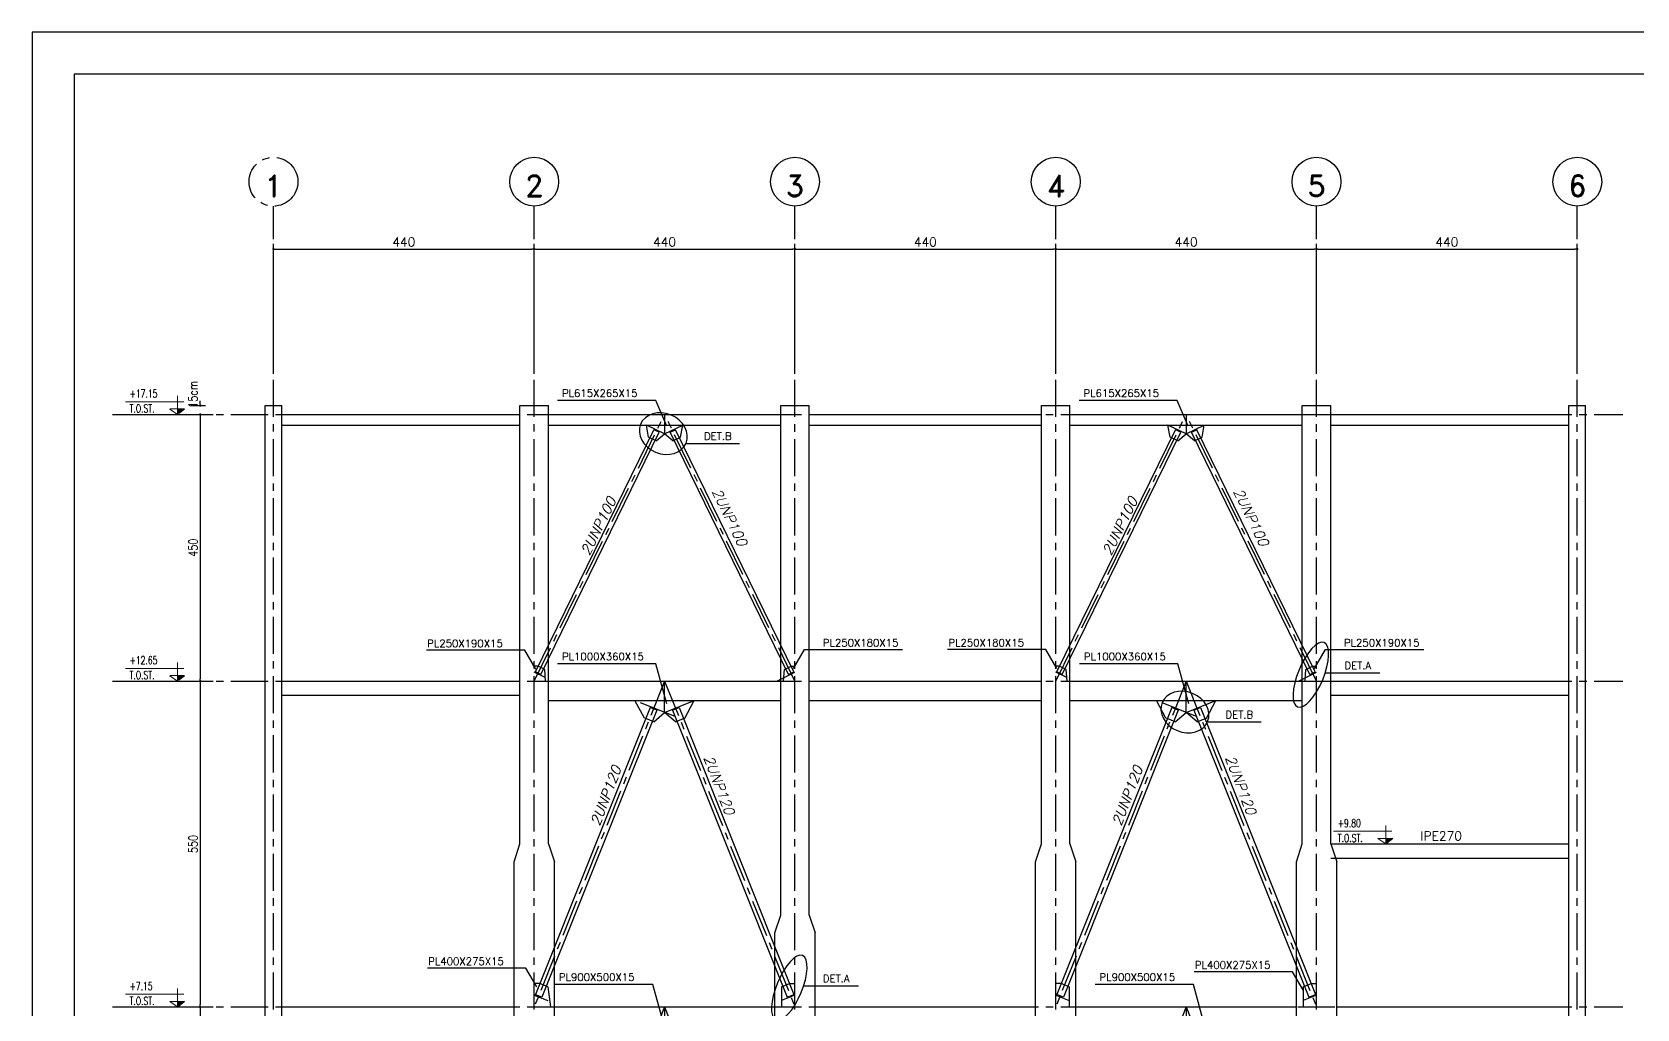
# Model space of a CAD drawing. Header units: inches. Extents: x 460503 to 460688, y 47570 to 48852.
# Drawn here: x 460506 to 460560.2, y 48105.4 to 48138.4 of the extents above; entities that cross this region are included whole.
import ezdxf
from ezdxf.enums import TextEntityAlignment as Align

# ---------------------------------------------------------------- set-up
doc = ezdxf.new("R2010")
doc.units = ezdxf.units.IN
doc.header["$MEASUREMENT"] = 0
for name, pattern in [('CENTER', [2, 1.25, -0.25, 0.25, -0.25]), ('DASHDOTX2', [2, 1, -0.5, 0, -0.5]), ('HIDDEN', [0.375, 0.25, -0.125])]:
    doc.linetypes.add(name, pattern=pattern)
for name, color, linetype in [('1', 1, 'Continuous'), ('2H', 2, 'HIDDEN'), ('2Y', 2, 'Continuous'), ('3', 3, 'HIDDEN'), ('3G', 3, 'Continuous'), ('Ax', 1, 'DASHDOTX2'), ('AXE', 1, 'CENTER'), ('D', 1, 'Continuous'), ('DIM', 8, 'Continuous'), ('lateral brace', 5, 'Continuous'), ('Layer4', 118, 'Continuous'), ('LEVEL', 3, 'HIDDEN'), ('wall', 4, 'Continuous')]:
    doc.layers.add(name, color=color, linetype=linetype)
doc.layers.add('2', color=2, linetype='Continuous', lineweight=9)
doc.layers.add('TEXT', color=250, linetype='Continuous', lineweight=30)
doc.styles.add('ITALICT', font='italict')
doc.styles.add('ROMANC', font='TXT.shx')
doc.styles.add('ROMAND', font='ROMAND.shx')
doc.styles.add('ROMANS', font='ROMANS', dxfattribs={"width": 0.8})
doc.styles.add('ROMANT', font='romant')
doc.dimstyles.new('1-100', dxfattribs={"dimtxt": 0.3, "dimasz": 0.08, "dimexe": 0.18, "dimexo": 0.0625, "dimgap": 0.09, "dimtad": 1, "dimdec": 0, "dimlfac": 100, "dimdsep": 46, "dimtxsty": 'ROMANT', "dimblk": 'DOT', "dimcen": 0.09, "dimclrd": 1, "dimclre": 1, "dimclrt": 3, "dimadec": 0, "dimazin": 0, "dimtfac": 1, "dimtdec": 0, "dimtix": 1, "dimtofl": 0, "dimtmove": 2, "dimatfit": 3, "dimldrblk": 'DOT', "dimfxl": 1, "dimtolj": 1, "dimarcsym": 0})

# ---------------------------------------------------------------- blocks, each defined once
blk = doc.blocks.new('DOT')
at = {"layer": 'DIM', "color": 0, "linetype": 'ByBlock'}
blk.add_line((-0.5, 0), (-1, 0), dxfattribs=at)
at = {"layer": 'DIM', "color": 0, "linetype": 'ByBlock', "const_width": 0.5}
blk.add_lwpolyline([(-0.25, 0, 1), (0.25, 0, 1)], format="xyb", close=True, dxfattribs=at)
blk = doc.blocks.new('*D768')
at = {"layer": 'D', "color": 1, "lineweight": -2, "transparency": 16777216}
for p, q in [((460511.536, 48105.475), (460511.899, 48105.475)), ((460511.719, 48105.395), (460511.719, 48094.455)), ((460511.238, 48094.375), (460511.899, 48094.375))]:
    blk.add_line(p, q, dxfattribs=at)
at = {"layer": 'Defpoints', "color": 0, "transparency": 16777216}
for p in [(460511.474, 48105.475), (460511.175, 48094.375), (460511.719, 48094.375)]:
    blk.add_point(p, dxfattribs=at)
at = {"layer": 'D', "color": 1, "lineweight": -2, "transparency": 16777216, "xscale": 0.08, "yscale": 0.08, "zscale": 0.08}
for p, rotation in [((460511.719, 48105.475), 90), ((460511.719, 48094.375), 270)]:
    blk.add_blockref('DOT', p, dxfattribs=dict(at, rotation=rotation))
at = {"layer": 'D', "color": 2, "transparency": 16777216, "insert": (460511.479, 48099.925), "char_height": 0.3, "attachment_point": 5, "rotation": 90, "style": 'ROMANS'}
blk.add_mtext('\\A1;555', dxfattribs=at)
blk = doc.blocks.new('_Dot')
at = {"layer": 'DIM', "color": 0, "lineweight": -2}
blk.add_line((-0.5, 0), (-1, 0), dxfattribs=at)
at = {"layer": 'DIM', "color": 0, "const_width": 0.5}
blk.add_lwpolyline([(-0.25, 0, 1), (0.25, 0, 1)], format="xyb", close=True, dxfattribs=at)
blk = doc.blocks.new('*D760')
at = {"layer": 'D', "color": 1, "lineweight": -2, "transparency": 16777216}
for p, q in [((460511.719, 48125.855), (460511.719, 48125.935)), ((460511.417, 48125.775), (460511.899, 48125.775)), ((460511.417, 48125.475), (460511.899, 48125.475)), ((460511.719, 48125.395), (460511.719, 48125.315))]:
    blk.add_line(p, q, dxfattribs=at)
at = {"layer": 'Defpoints', "color": 0, "transparency": 16777216}
for p in [(460511.354, 48125.775), (460511.354, 48125.475), (460511.719, 48125.475)]:
    blk.add_point(p, dxfattribs=at)
at = {"layer": 'D', "color": 1, "lineweight": -2, "transparency": 16777216, "xscale": 0.08, "yscale": 0.08, "zscale": 0.08}
for p, rotation in [((460511.719, 48125.775), 270), ((460511.719, 48125.475), 90)]:
    blk.add_blockref('DOT', p, dxfattribs=dict(at, rotation=rotation))
at = {"layer": 'D', "color": 2, "transparency": 16777216, "insert": (460511.479, 48126.149), "char_height": 0.3, "attachment_point": 5, "rotation": 90, "style": 'ROMANS'}
blk.add_mtext('\\A1;15cm', dxfattribs=at)
blk = doc.blocks.new('*D761')
at = {"layer": 'D', "color": 1, "lineweight": -2, "transparency": 16777216}
for p, q in [((460511.396, 48116.475), (460511.899, 48116.475)), ((460511.719, 48116.395), (460511.719, 48105.555)), ((460511.238, 48105.475), (460511.899, 48105.475))]:
    blk.add_line(p, q, dxfattribs=at)
at = {"layer": 'Defpoints', "color": 0, "transparency": 16777216}
for p in [(460511.334, 48116.475), (460511.175, 48105.475), (460511.719, 48105.475)]:
    blk.add_point(p, dxfattribs=at)
at = {"layer": 'D', "color": 1, "lineweight": -2, "transparency": 16777216, "xscale": 0.08, "yscale": 0.08, "zscale": 0.08}
for p, rotation in [((460511.719, 48116.475), 90), ((460511.719, 48105.475), 270)]:
    blk.add_blockref('DOT', p, dxfattribs=dict(at, rotation=rotation))
at = {"layer": 'D', "color": 2, "transparency": 16777216, "insert": (460511.479, 48110.975), "char_height": 0.3, "attachment_point": 5, "rotation": 90, "style": 'ROMANS'}
blk.add_mtext('\\A1;550', dxfattribs=at)
blk = doc.blocks.new('*D762')
at = {"layer": 'D', "color": 1, "lineweight": -2, "transparency": 16777216}
for p, q in [((460511.536, 48125.475), (460511.899, 48125.475)), ((460511.719, 48125.395), (460511.719, 48116.555)), ((460511.238, 48116.475), (460511.899, 48116.475))]:
    blk.add_line(p, q, dxfattribs=at)
at = {"layer": 'Defpoints', "color": 0, "transparency": 16777216}
for p in [(460511.474, 48125.475), (460511.175, 48116.475), (460511.719, 48116.475)]:
    blk.add_point(p, dxfattribs=at)
at = {"layer": 'D', "color": 1, "lineweight": -2, "transparency": 16777216, "xscale": 0.08, "yscale": 0.08, "zscale": 0.08}
for p, rotation in [((460511.719, 48125.475), 90), ((460511.719, 48116.475), 270)]:
    blk.add_blockref('DOT', p, dxfattribs=dict(at, rotation=rotation))
at = {"layer": 'D', "color": 2, "transparency": 16777216, "insert": (460511.479, 48120.975), "char_height": 0.3, "attachment_point": 5, "rotation": 90, "style": 'ROMANS'}
blk.add_mtext('\\A1;450', dxfattribs=at)
blk = doc.blocks.new('*D763')
at = {"layer": 'Defpoints', "color": 0, "transparency": 16777216}
for p in [(460522.99, 48131.056), (460514.19, 48126.777), (460522.99, 48126.777)]:
    blk.add_point(p, dxfattribs=at)
at = {"layer": 'wall', "color": 1, "lineweight": -2, "transparency": 16777216}
for p, q in [((460514.19, 48126.84), (460514.19, 48131.236)), ((460514.27, 48131.056), (460522.91, 48131.056)), ((460522.99, 48126.84), (460522.99, 48131.236))]:
    blk.add_line(p, q, dxfattribs=at)
at = {"layer": 'wall', "color": 1, "lineweight": -2, "transparency": 16777216, "xscale": 0.08, "yscale": 0.08, "zscale": 0.08, "rotation": 180}
blk.add_blockref('DOT', (460514.19, 48131.056), dxfattribs=at)
at = {"layer": 'wall', "color": 1, "lineweight": -2, "transparency": 16777216, "xscale": 0.08, "yscale": 0.08, "zscale": 0.08}
blk.add_blockref('DOT', (460522.99, 48131.056), dxfattribs=at)
at = {"layer": 'wall', "color": 3, "transparency": 16777216, "insert": (460518.59, 48131.296), "char_height": 0.3, "attachment_point": 5, "style": 'ROMANT'}
blk.add_mtext('\\A1;440', dxfattribs=at)
blk = doc.blocks.new('*D764')
at = {"layer": 'Defpoints', "color": 0, "transparency": 16777216}
for p in [(460531.79, 48131.056), (460522.99, 48126.777), (460531.79, 48126.777)]:
    blk.add_point(p, dxfattribs=at)
at = {"layer": 'wall', "color": 1, "lineweight": -2, "transparency": 16777216}
for p, q in [((460522.99, 48126.84), (460522.99, 48131.236)), ((460523.07, 48131.056), (460531.71, 48131.056)), ((460531.79, 48126.84), (460531.79, 48131.236))]:
    blk.add_line(p, q, dxfattribs=at)
at = {"layer": 'wall', "color": 1, "lineweight": -2, "transparency": 16777216, "xscale": 0.08, "yscale": 0.08, "zscale": 0.08, "rotation": 180}
blk.add_blockref('DOT', (460522.99, 48131.056), dxfattribs=at)
at = {"layer": 'wall', "color": 1, "lineweight": -2, "transparency": 16777216, "xscale": 0.08, "yscale": 0.08, "zscale": 0.08}
blk.add_blockref('DOT', (460531.79, 48131.056), dxfattribs=at)
at = {"layer": 'wall', "color": 3, "transparency": 16777216, "insert": (460527.39, 48131.296), "char_height": 0.3, "attachment_point": 5, "style": 'ROMANT'}
blk.add_mtext('\\A1;440', dxfattribs=at)
blk = doc.blocks.new('*D765')
at = {"layer": 'Defpoints', "color": 0, "transparency": 16777216}
for p in [(460540.59, 48131.056), (460531.79, 48126.777), (460540.59, 48126.777)]:
    blk.add_point(p, dxfattribs=at)
at = {"layer": 'wall', "color": 1, "lineweight": -2, "transparency": 16777216}
for p, q in [((460531.79, 48126.84), (460531.79, 48131.236)), ((460531.87, 48131.056), (460540.51, 48131.056)), ((460540.59, 48126.84), (460540.59, 48131.236))]:
    blk.add_line(p, q, dxfattribs=at)
at = {"layer": 'wall', "color": 1, "lineweight": -2, "transparency": 16777216, "xscale": 0.08, "yscale": 0.08, "zscale": 0.08, "rotation": 180}
blk.add_blockref('DOT', (460531.79, 48131.056), dxfattribs=at)
at = {"layer": 'wall', "color": 1, "lineweight": -2, "transparency": 16777216, "xscale": 0.08, "yscale": 0.08, "zscale": 0.08}
blk.add_blockref('DOT', (460540.59, 48131.056), dxfattribs=at)
at = {"layer": 'wall', "color": 3, "transparency": 16777216, "insert": (460536.19, 48131.296), "char_height": 0.3, "attachment_point": 5, "style": 'ROMANT'}
blk.add_mtext('\\A1;440', dxfattribs=at)
blk = doc.blocks.new('*D766')
at = {"layer": 'Defpoints', "color": 0, "transparency": 16777216}
for p in [(460549.39, 48131.056), (460540.59, 48126.777), (460549.39, 48126.777)]:
    blk.add_point(p, dxfattribs=at)
at = {"layer": 'wall', "color": 1, "lineweight": -2, "transparency": 16777216}
for p, q in [((460540.59, 48126.84), (460540.59, 48131.236)), ((460540.67, 48131.056), (460549.31, 48131.056)), ((460549.39, 48126.84), (460549.39, 48131.236))]:
    blk.add_line(p, q, dxfattribs=at)
at = {"layer": 'wall', "color": 1, "lineweight": -2, "transparency": 16777216, "xscale": 0.08, "yscale": 0.08, "zscale": 0.08, "rotation": 180}
blk.add_blockref('DOT', (460540.59, 48131.056), dxfattribs=at)
at = {"layer": 'wall', "color": 1, "lineweight": -2, "transparency": 16777216, "xscale": 0.08, "yscale": 0.08, "zscale": 0.08}
blk.add_blockref('DOT', (460549.39, 48131.056), dxfattribs=at)
at = {"layer": 'wall', "color": 3, "transparency": 16777216, "insert": (460544.99, 48131.296), "char_height": 0.3, "attachment_point": 5, "style": 'ROMANT'}
blk.add_mtext('\\A1;440', dxfattribs=at)
blk = doc.blocks.new('*D767')
at = {"layer": 'Defpoints', "color": 0, "transparency": 16777216}
for p in [(460558.19, 48131.056), (460549.39, 48126.777), (460558.19, 48126.777)]:
    blk.add_point(p, dxfattribs=at)
at = {"layer": 'wall', "color": 1, "lineweight": -2, "transparency": 16777216}
for p, q in [((460549.39, 48126.84), (460549.39, 48131.236)), ((460549.47, 48131.056), (460558.11, 48131.056)), ((460558.19, 48126.84), (460558.19, 48131.236))]:
    blk.add_line(p, q, dxfattribs=at)
at = {"layer": 'wall', "color": 1, "lineweight": -2, "transparency": 16777216, "xscale": 0.08, "yscale": 0.08, "zscale": 0.08, "rotation": 180}
blk.add_blockref('DOT', (460549.39, 48131.056), dxfattribs=at)
at = {"layer": 'wall', "color": 1, "lineweight": -2, "transparency": 16777216, "xscale": 0.08, "yscale": 0.08, "zscale": 0.08}
blk.add_blockref('DOT', (460558.19, 48131.056), dxfattribs=at)
at = {"layer": 'wall', "color": 3, "transparency": 16777216, "insert": (460553.79, 48131.296), "char_height": 0.3, "attachment_point": 5, "style": 'ROMANT'}
blk.add_mtext('\\A1;440', dxfattribs=at)

msp = doc.modelspace()

# ---------------------------------------------------------------- linework, layer by layer
at = {"layer": '1'}
msp.add_lwpolyline([(460507.46120186, 48080.33042177), (460588.72955203, 48080.33042177), (460588.72955203, 48136.9634184), (460507.46120186, 48136.9634184)], close=True, dxfattribs=at)
at = {"layer": '2'}
for p, q in [((460511.165685, 48125.90288978, -0.00499999), (460509.19403194, 48125.90288978, -0.00499999)), ((460510.95283901, 48125.47477587, -0.00499999), (460510.95283901, 48126.09920653, -0.00499999)), ((460510.95283901, 48125.47477587, -0.00499999), (460510.69279415, 48125.65493872, -0.00499999)), ((460510.69286074, 48125.65964956, -0.00499999), (460511.19294702, 48125.65964956, -0.00499999)), ((460511.165685, 48116.90288978, -0.00499999), (460509.19403194, 48116.90288978, -0.00499999)), ((460510.95283901, 48116.47477587, -0.00499999), (460510.95283901, 48117.09920653, -0.00499999)), ((460510.95283901, 48116.47477587, -0.00499999), (460510.69279415, 48116.65493872, -0.00499999)), ((460510.69286074, 48116.65964956, -0.00499999), (460511.19294702, 48116.65964956, -0.00499999)), ((460551.9374197, 48111.40288978, -0.00999997), (460549.96576663, 48111.40288978, -0.00999997)), ((460551.7245737, 48110.97477587, -0.00999997), (460551.7245737, 48111.59920653, -0.00999997)), ((460551.7245737, 48110.97477587, -0.00999997), (460551.46452884, 48111.15493872, -0.00999997)), ((460551.46459543, 48111.15964956, -0.00999997), (460551.96468171, 48111.15964956, -0.00999997)), ((460511.165685, 48105.90288978, -0.00499999), (460509.19403194, 48105.90288978, -0.00499999)), ((460510.95283901, 48105.47477587, -0.00499999), (460510.95283901, 48106.09920653, -0.00499999)), ((460510.95283901, 48105.47477587, -0.00499999), (460510.69279415, 48105.65493872, -0.00499999)), ((460510.69286074, 48105.65964956, -0.00499999), (460511.19294702, 48105.65964956, -0.00499999))]:
    msp.add_line(p, q, dxfattribs=at)
at = {"layer": '2H'}
for p, q in [((460511.19288042, 48125.65493872, -0.00499999), (460510.95283901, 48125.47477587, -0.00499999)), ((460511.19288042, 48116.65493872, -0.00499999), (460510.95283901, 48116.47477587, -0.00499999)), ((460551.96461512, 48111.15493872, -0.00999997), (460551.7245737, 48110.97477587, -0.00999997)), ((460511.19288042, 48105.65493872, -0.00499999), (460510.95283901, 48105.47477587, -0.00499999))]:
    msp.add_line(p, q, dxfattribs=at)
at = {"layer": '2Y'}
for p, q in [((460527.09290442, 48125.94349218, -0.00743621), (460523.77583829, 48125.94349218, -0.00743621)), ((460527.46313296, 48125.07765969, -0.00743621), (460527.09290442, 48125.94349218, -0.00743621)), ((460544.69290443, 48125.94349218, -0.00743621), (460541.37583831, 48125.94349218, -0.00743621)), ((460545.06313298, 48125.07765969, -0.00743621), (460544.69290443, 48125.94349218, -0.00743621)), ((460528.10991573, 48124.49408968), (460529.91780457, 48124.49408968)), ((460522.66987919, 48117.51316828, 0.00044355), (460519.35281307, 48117.51316828, 0.00044355)), ((460523.04010773, 48116.88004231, 0.00044355), (460522.66987919, 48117.51316828, 0.00044355)), ((460531.73667437, 48116.90200295, 0.00064367), (460532.10690292, 48117.53512892, 0.00064367)), ((460532.10690292, 48117.53512892, 0.00064367), (460535.42396904, 48117.53512892, 0.00064367)), ((460540.25862827, 48117.53512892, 0.00064367), (460536.94156215, 48117.53512892, 0.00064367)), ((460540.62885682, 48116.90200295, 0.00064367), (460540.25862827, 48117.53512892, 0.00064367)), ((460549.32248511, 48116.90200295, 0.00064367), (460549.69271365, 48117.53512892, 0.00064367)), ((460549.69271365, 48117.53512892, 0.00064367), (460553.00977977, 48117.53512892, 0.00064367)), ((460527.09290442, 48117.05512277, -0.01243619), (460523.77583829, 48117.05512277, -0.01243619)), ((460527.46313296, 48115.71128827, -0.01243619), (460527.09290442, 48117.05512277, -0.01243619)), ((460544.70704771, 48117.05512277, -0.01243619), (460541.38998159, 48117.05512277, -0.01243619)), ((460545.07727626, 48115.71128827, -0.01243619), (460544.70704771, 48117.05512277, -0.01243619)), ((460549.68274149, 48116.74932173, 0.00499999), (460551.52998753, 48116.74932173, 0.00499999)), ((460545.70991609, 48115.09408968), (460547.51780492, 48115.09408968)), ((460522.70519779, 48106.78277968, 0.0092659), (460519.38813167, 48106.78277968, 0.0092659)), ((460523.07542634, 48106.14965372, 0.0092659), (460522.70519779, 48106.78277968, 0.0092659)), ((460548.57777215, 48106.65900737, 0.0092659), (460545.26070602, 48106.65900737, 0.0092659)), ((460548.94800069, 48106.0258814, 0.0092659), (460548.57777215, 48106.65900737, 0.0092659)), ((460526.98990897, 48106.23512277, -0.0278925), (460523.67284285, 48106.23512277, -0.0278925)), ((460527.36013751, 48104.89128827, -0.0278925), (460526.98990897, 48106.23512277, -0.0278925)), ((460532.08274147, 48106.18663228, 0.00499999), (460533.92998751, 48106.18663228, 0.00499999)), ((460545.2340602, 48106.23512277, -0.0278925), (460541.91699408, 48106.23512277, -0.0278925)), ((460545.60428874, 48104.89128827, -0.0278925), (460545.2340602, 48106.23512277, -0.0278925))]:
    msp.add_line(p, q, dxfattribs=at)
at = {"layer": '2Y', "extrusion": (0, 0, -1)}
for centre in [(460527.34857808, 48124.82723195), (460544.94857843, 48115.42723195)]:
    msp.add_ellipse(centre, major_axis=(0.76773116, -0.31833612), ratio=0.8162990064, start_param=-1.5707963268, end_param=4.7123889804, dxfattribs=at)
for centre in [(460549.19912549, 48116.68689426, 0.00499999), (460531.59912547, 48106.12420481, 0.00499999)]:
    msp.add_ellipse(centre, major_axis=(0.44980915, 1.08480463), ratio=0.3680028453, dxfattribs=at)
at = {"layer": '3'}
for points in [[(460510.95283901, 48125.47477587, -0.00499999), (460511.19288042, 48125.65493872, -0.00499999), (460510.95283901, 48125.65493872, -0.00499999)], [(460510.95283901, 48116.47477587, -0.00499999), (460511.19288042, 48116.65493872, -0.00499999), (460510.95283901, 48116.65493872, -0.00499999)], [(460551.7245737, 48110.97477587, -0.00999997), (460551.96461512, 48111.15493872, -0.00999997), (460551.7245737, 48111.15493872, -0.00999997)], [(460510.95283901, 48105.47477587, -0.00499999), (460511.19288042, 48105.65493872, -0.00499999), (460510.95283901, 48105.65493872, -0.00499999)]]:
    msp.add_solid(points, dxfattribs=at)
at = {"layer": '3G'}
for p, q in [((460513.91037196, 48094.37477587, -0.00499999), (460513.91037196, 48125.77477587, -0.00499999)), ((460513.91037196, 48125.77477587, -0.00499999), (460514.47037196, 48125.77477587, -0.00499999)), ((460514.47037196, 48094.37477587, -0.00499999), (460514.47037196, 48125.77477587, -0.00499999)), ((460514.47037196, 48125.47477587, -0.00499999), (460522.51037196, 48125.47477587)), ((460522.51037196, 48125.77477587), (460523.47037196, 48125.77477587)), ((460522.51037196, 48110.97477587), (460522.51037196, 48125.77477587)), ((460523.47037196, 48110.97477587), (460523.47037196, 48125.77477587)), ((460523.47037196, 48125.47477587, -0.00987242), (460531.31037194, 48125.47477587, -0.00499999)), ((460531.31037194, 48125.77477587), (460532.27037194, 48125.77477587)), ((460531.31037194, 48108.57477587), (460531.31037194, 48125.77477587)), ((460532.27037194, 48108.57477587), (460532.27037194, 48125.77477587)), ((460532.29460759, 48125.47477587, -0.00985697), (460540.11037196, 48125.47477587, -0.00499999)), ((460540.11037196, 48125.77477587), (460541.07037196, 48125.77477587)), ((460540.11037196, 48110.97477587), (460540.11037196, 48125.77477587)), ((460541.07037196, 48110.97477587), (460541.07037196, 48125.77477587)), ((460541.07037196, 48125.47477587, -0.00999997), (460548.91037196, 48125.47477587, -0.00512754)), ((460548.91037196, 48125.77477587), (460549.87037196, 48125.77477587)), ((460548.91037196, 48110.97477587), (460548.91037196, 48125.77477587)), ((460549.87037196, 48110.97477587), (460549.87037196, 48125.77477587)), ((460549.87037196, 48125.47477587, -0.00999997), (460557.91037196, 48125.47477587, -0.00499999)), ((460557.91037196, 48094.37477587, -0.00499999), (460557.91037196, 48125.77477587, -0.00499999)), ((460557.91037196, 48125.77477587, -0.00499999), (460558.47037196, 48125.77477587, -0.00499999)), ((460558.47037196, 48094.37477587, -0.00499999), (460558.47037196, 48125.77477587, -0.00499999)), ((460514.47037196, 48125.11477587, -0.00499999), (460522.51037196, 48125.11477587)), ((460523.03208364, 48116.78777666, 0.00057816), (460527.0269352, 48124.95906397, -0.00617333)), ((460523.21176025, 48116.6999341, -0.00022233), (460527.20661187, 48124.87122152, -0.00697381)), ((460523.47037196, 48125.11477587, -0.00987242), (460531.31037194, 48125.11477587, -0.00499999)), ((460526.850253, 48124.71150928, -0.00602775), (460526.77673962, 48125.11477587, -0.00524916)), ((460527.20661187, 48124.87122152, -0.00682823), (460527.0269352, 48124.95906397, -0.00618784)), ((460527.57413205, 48124.87122152, -0.00682823), (460527.75380872, 48124.95906397, -0.00618784)), ((460531.56898367, 48116.69993411, -0.00007674), (460527.57413205, 48124.87122152, -0.00682823)), ((460531.74866027, 48116.78777667, 0.00056365), (460527.75380872, 48124.95906397, -0.00618784)), ((460527.93049092, 48124.71150928, -0.00602775), (460528.00400429, 48125.11477587, -0.00524916)), ((460532.29460759, 48125.11477587, -0.00985697), (460540.11037196, 48125.11477587, -0.00499999)), ((460540.63208366, 48116.78777666, 0.00057816), (460544.62693522, 48124.95906397, -0.00617333)), ((460540.81176027, 48116.6999341, -0.00022233), (460544.80661189, 48124.87122152, -0.00697381)), ((460541.07037196, 48125.11477587, -0.00999997), (460548.91037196, 48125.11477587, -0.00512754)), ((460544.45025302, 48124.71150928, -0.00602775), (460544.37673964, 48125.11477587, -0.00524916)), ((460544.80661189, 48124.87122152, -0.00682823), (460544.62693522, 48124.95906397, -0.00618784)), ((460545.17413207, 48124.87122152, -0.00682823), (460545.35380873, 48124.95906397, -0.00618784)), ((460549.16898368, 48116.69993411, -0.00007674), (460545.17413207, 48124.87122152, -0.00682823)), ((460549.34866029, 48116.78777667, 0.00056365), (460545.35380873, 48124.95906397, -0.00618784)), ((460545.53049094, 48124.71150928, -0.00602775), (460545.60400431, 48125.11477587, -0.00524916)), ((460549.87037196, 48125.11477587, -0.00999997), (460557.91037196, 48125.11477587, -0.00499999)), ((460527.1102968, 48124.58437599, -0.00695457), (460526.850253, 48124.71150928, -0.00602775)), ((460527.1102968, 48124.58437599, -0.00702924), (460527.39037196, 48124.81477603, -0.0074362)), ((460527.67044712, 48124.58437599, -0.00702924), (460527.39037196, 48124.81477603, -0.0074362)), ((460527.67044712, 48124.58437599, -0.00695457), (460527.93049092, 48124.71150928, -0.00602775)), ((460544.71029682, 48124.58437599, -0.00695457), (460544.45025302, 48124.71150928, -0.00602775)), ((460544.71029682, 48124.58437599, -0.00702924), (460544.99037198, 48124.81477603, -0.0074362)), ((460545.27044714, 48124.58437599, -0.00702924), (460544.99037198, 48124.81477603, -0.0074362)), ((460545.27044714, 48124.58437599, -0.00695457), (460545.53049094, 48124.71150928, -0.00602775)), ((460523.12213493, 48116.97197248, 0.00042597), (460522.99037196, 48116.97197248, -0.00086183)), ((460523.21176025, 48116.6999341, -0.00092761), (460523.03208364, 48116.78777666, -0.00012713)), ((460523.34673076, 48116.86216943, -0.00035195), (460523.122135, 48116.97197263, 0.00064866)), ((460523.37300347, 48116.47477587, -0.00008755), (460523.3462619, 48116.86239865, -0.00037596)), ((460531.40774045, 48116.47477587, -0.00008755), (460531.43448201, 48116.86239865, -0.00037596)), ((460531.43401342, 48116.86216956, -0.00035195), (460531.65860891, 48116.97197264, 0.00064865)), ((460531.56898394, 48116.69993424, -0.00092761), (460531.74866054, 48116.78777681, -0.00012713)), ((460531.65860891, 48116.97197264, 0.00064865), (460531.79037194, 48116.97197264)), ((460540.72213494, 48116.97197248, 0.00042597), (460540.59037196, 48116.97197248, -0.00086183)), ((460540.81176027, 48116.6999341, -0.00092761), (460540.63208366, 48116.78777666, -0.00012713)), ((460540.94673078, 48116.86216943, -0.00035195), (460540.72213502, 48116.97197263, 0.00064866)), ((460540.97300349, 48116.47477587, -0.00008755), (460540.94626192, 48116.86239865, -0.00037596)), ((460549.00774046, 48116.47477587, -0.00008755), (460549.03448203, 48116.86239865, -0.00037596)), ((460549.03401344, 48116.86216956, -0.00035195), (460549.25860893, 48116.97197264, 0.00064865)), ((460549.16898395, 48116.69993424, -0.00092761), (460549.34866056, 48116.78777681, -0.00012713)), ((460549.25860893, 48116.97197264, 0.00064865), (460549.39037196, 48116.97197264)), ((460514.47037196, 48116.47477587, -0.00499999), (460522.51037196, 48116.47477587)), ((460523.47037196, 48116.47477587, -0.00987242), (460531.31037194, 48116.47477587, -0.00499999)), ((460532.29460759, 48116.47477587, -0.00985697), (460540.11037196, 48116.47477587, -0.00499999)), ((460541.07037196, 48116.47477587, -0.00999997), (460548.91037196, 48116.47477587, -0.00512754)), ((460541.07037198, 48116.47477587, -0.00987242), (460548.91037196, 48116.47477587, -0.00499999)), ((460549.87037196, 48116.47477587, -0.00999997), (460557.91037196, 48116.47477587, -0.00499999)), ((460514.47037196, 48115.99477587, -0.00499999), (460522.51037196, 48115.99477587)), ((460523.47037196, 48115.81477587, -0.00987242), (460531.31037194, 48115.81477587, -0.00499999)), ((460526.70726932, 48115.22448545), (460526.39037196, 48115.81477587, 0.00815547)), ((460528.07347459, 48115.22448545), (460528.39037196, 48115.81477587, 0.00815547)), ((460532.29460759, 48115.81477587, -0.00985697), (460540.11037196, 48115.81477587, -0.00499999)), ((460541.07037198, 48115.81477587, -0.00987242), (460548.91037196, 48115.81477587, -0.00499999)), ((460544.30726934, 48115.22448545), (460543.99037198, 48115.81477587, 0.00815547)), ((460545.67347461, 48115.22448545), (460545.99037198, 48115.81477587, 0.00815547)), ((460549.87037196, 48115.99477587, -0.00999997), (460557.91037196, 48115.99477587, -0.00499999)), ((460526.90229579, 48115.57769534), (460523.02802751, 48105.89202463)), ((460527.1251302, 48115.48856158), (460523.25053852, 48105.80302023, -0.00001254)), ((460526.75373952, 48115.20630467), (460526.70731569, 48115.2248742)), ((460527.02299776, 48115.09860137, -0.00419819), (460526.75373952, 48115.20630467)), ((460527.1251302, 48115.48856158, -0.00347436), (460526.90229579, 48115.57769534)), ((460527.02299776, 48115.09860137, -0.00419819), (460527.39037196, 48115.41477587, -0.00743621)), ((460527.75774615, 48115.09860137, -0.00419819), (460527.39037196, 48115.41477587, -0.00743621)), ((460527.65561372, 48115.48856158, -0.00347436), (460527.87844812, 48115.57769534)), ((460527.65561372, 48115.48856158), (460531.529883, 48105.80289127, -0.00002656)), ((460527.75774615, 48115.09860137, -0.00419819), (460528.02700439, 48115.20630467)), ((460527.87844812, 48115.57769534), (460531.75271641, 48105.89202463)), ((460528.02700439, 48115.20630467), (460528.07342823, 48115.2248742)), ((460544.50229581, 48115.57769534), (460540.62802753, 48105.89202463)), ((460544.72513022, 48115.48856158), (460540.85053854, 48105.80302023, -0.00001254)), ((460544.35373954, 48115.20630467), (460544.30731571, 48115.2248742)), ((460544.62299778, 48115.09860137, -0.00419819), (460544.35373954, 48115.20630467)), ((460544.72513022, 48115.48856158, -0.00347436), (460544.50229581, 48115.57769534)), ((460544.62299778, 48115.09860137, -0.00419819), (460544.99037198, 48115.41477587, -0.00743621)), ((460545.35774617, 48115.09860137, -0.00419819), (460544.99037198, 48115.41477587, -0.00743621)), ((460545.25561374, 48115.48856158, -0.00347436), (460545.47844814, 48115.57769534)), ((460545.25561374, 48115.48856158), (460549.12988302, 48105.80289127, -0.00002656)), ((460545.35774617, 48115.09860137, -0.00419819), (460545.62700441, 48115.20630467)), ((460545.47844814, 48115.57769534), (460549.35271643, 48105.89202463)), ((460545.62700441, 48115.20630467), (460545.67342825, 48115.2248742)), ((460522.31037196, 48110.37477587), (460522.51037196, 48110.97477587)), ((460523.47037196, 48110.97477587), (460523.67037196, 48110.37477587)), ((460539.91037196, 48110.37477587), (460540.11037196, 48110.97477587)), ((460541.07037196, 48110.97477587), (460541.27037196, 48110.37477587)), ((460548.71037196, 48110.37477587), (460548.91037196, 48110.97477587)), ((460549.87037196, 48110.97477587), (460550.07037196, 48110.37477587)), ((460549.87037196, 48110.97477587, -0.00999997), (460557.91037196, 48110.97477587, -0.00499999)), ((460522.31037196, 48094.37477587), (460522.31037196, 48110.37477587)), ((460523.67037196, 48094.37477587), (460523.67037196, 48110.37477587)), ((460539.91037196, 48094.37477587), (460539.91037196, 48110.37477587)), ((460541.27037196, 48094.37477587), (460541.27037196, 48110.37477587)), ((460548.71037196, 48094.37477587), (460548.71037196, 48110.37477587)), ((460549.87037196, 48110.49477587, -0.00999997), (460557.91037196, 48110.49477587, -0.00499999)), ((460550.07037196, 48094.37477587), (460550.07037196, 48110.37477587)), ((460531.11037194, 48107.97477587), (460531.31037194, 48108.57477587)), ((460532.27037194, 48108.57477587), (460532.47037194, 48107.97477587)), ((460531.11037194, 48094.37477587), (460531.11037194, 48107.97477587)), ((460532.47037194, 48094.37477587), (460532.47037194, 48107.97477587)), ((460523.17626038, 48106.26354467, 0.00967113), (460522.99037196, 48106.26354467)), ((460523.25053852, 48105.80302023, -0.00001254), (460523.02770411, 48105.89215399, 0.00967113)), ((460523.44594507, 48106.15567079, -0.00204851), (460523.17626038, 48106.26354467, 0.00967113)), ((460523.44594507, 48106.15567079, -0.00202896), (460523.54402322, 48105.47477587, -0.00202979)), ((460531.33522529, 48106.15584137, -0.00202998), (460531.60448353, 48106.26354467, 0.00967113)), ((460531.33522529, 48106.15584137, -0.00202998), (460531.33522529, 48105.47477587, -0.00499999)), ((460531.5302054, 48105.80302023, -0.00001254), (460531.75303981, 48105.89215399, 0.00967113)), ((460531.60448353, 48106.26354467, 0.00967113), (460531.79037196, 48106.26354467)), ((460540.7762604, 48106.26354467, 0.00967113), (460540.59037198, 48106.26354467)), ((460540.85053854, 48105.80302023, -0.00001254), (460540.62770413, 48105.89215399, 0.00967113)), ((460541.04551864, 48106.15584137, -0.00202998), (460540.7762604, 48106.26354467, 0.00967113)), ((460541.04551864, 48106.15584137, -0.00202998), (460541.04551864, 48105.47477587, -0.00499999)), ((460548.93522531, 48106.15584137, -0.00202998), (460549.20448355, 48106.26354467, 0.00967113)), ((460548.93522531, 48106.15584137, -0.00202998), (460548.93522531, 48105.47477587, -0.00499999)), ((460549.13020542, 48105.80302023, -0.00001254), (460549.35303982, 48105.89215399, 0.00967113)), ((460549.20448355, 48106.26354467, 0.00967113), (460549.39037198, 48106.26354467)), ((460514.47037196, 48105.47477587, -0.00499999), (460522.31037196, 48105.47477587, -0.00012438)), ((460523.67037196, 48105.47477587, -0.00974813), (460531.11037194, 48105.47477587, -0.00512428)), ((460532.47037194, 48105.47477587, -0.00974774), (460539.91037196, 48105.47477587, -0.00512427)), ((460541.27037196, 48105.47477587, -0.00987568), (460548.71037196, 48105.47477587, -0.00525184)), ((460541.27037198, 48105.47477587, -0.00974813), (460548.71037196, 48105.47477587, -0.00512428)), ((460550.07037196, 48105.47477587, -0.0098756), (460557.91037196, 48105.47477587, -0.00499999))]:
    msp.add_line(p, q, dxfattribs=at)
at = {"layer": 'Ax', "linetype": 'Continuous', "ltscale": 0.5}
for centre in [(460522.9903145, 48133.32971433), (460531.79031448, 48133.32911023), (460540.5903145, 48133.32971433), (460549.3903145, 48133.32971433), (460558.1903145, 48133.32971433)]:
    msp.add_circle(centre, 0.825, dxfattribs=at)
at = {"layer": 'AXE'}
for p, q in [((460514.19037196, 48091.39283968), (460514.19037196, 48132.50286653)), ((460522.99037196, 48091.39283968), (460522.99037196, 48132.50286653)), ((460531.79037194, 48091.39223558), (460531.79037194, 48132.50226243)), ((460540.59037196, 48091.39223558), (460540.59037196, 48132.50286653)), ((460549.39037196, 48091.39223558), (460549.39037196, 48132.50286653)), ((460558.19037196, 48091.39223558), (460558.19037196, 48132.50286653)), ((460508.75693973, 48125.47477587, -0.00499999), (460559.72409122, 48125.47477587, -0.00499999)), ((460522.99037196, 48116.47477587), (460527.39037195, 48125.47477587, -0.00743621)), ((460531.79037194, 48116.47477587), (460527.39037195, 48125.47477587, -0.00743621)), ((460527.39037196, 48125.47477587), (460527.39037196, 48124.81477603)), ((460540.59037198, 48116.47477587), (460544.99037197, 48125.47477587, -0.00743621)), ((460549.39037196, 48116.47477587), (460544.99037197, 48125.47477587, -0.00743621)), ((460544.99037198, 48125.47477587), (460544.99037198, 48124.81477603)), ((460527.39037229, 48124.81477587, -0.00743621), (460526.77673962, 48125.11477587, -0.00524916)), ((460527.39037163, 48124.81477587, -0.00743621), (460528.00400429, 48125.11477587, -0.00524916)), ((460544.99037231, 48124.81477587, -0.00743621), (460544.37673964, 48125.11477587, -0.00524916)), ((460544.99037164, 48124.81477587, -0.00743621), (460545.60400431, 48125.11477587, -0.00524916)), ((460523.36494034, 48116.59165217, -0.00166875), (460522.99037196, 48116.77477587)), ((460531.17674049, 48116.47477599, -0.00273381), (460531.79037222, 48116.77477601)), ((460540.94673077, 48116.6005547, -0.00158762), (460540.59037198, 48116.77477587)), ((460548.77674051, 48116.47477599, -0.00273381), (460549.39037224, 48116.77477601)), ((460508.75693973, 48116.47477587, -0.00499999), (460559.72409122, 48116.47477587, -0.00499999)), ((460527.39037196, 48116.47477587), (460522.99037196, 48105.47477587)), ((460527.39037196, 48116.47477587), (460531.79037196, 48105.47477587)), ((460527.39037196, 48115.41477587, -0.00743621), (460527.39037196, 48116.47477587)), ((460544.99037198, 48116.47477587), (460540.59037198, 48105.47477587)), ((460544.99037198, 48116.47477587), (460549.39037198, 48105.47477587)), ((460544.99037198, 48115.41477587, -0.00743621), (460544.99037198, 48116.47477587)), ((460527.74127201, 48115.27441584, -0.01290732), (460526.39037196, 48115.81477587, 0.00815547)), ((460527.39037196, 48115.41477587, -0.00743621), (460528.39037196, 48115.81477587, 0.00815547)), ((460545.34127203, 48115.27441584, -0.01290732), (460543.99037198, 48115.81477587, 0.00815547)), ((460544.99037198, 48115.41477587, -0.00743621), (460545.99037198, 48115.81477587, 0.00815547)), ((460522.99037196, 48105.87477587, -0.00967217), (460523.44551862, 48105.6927172, 0.02224418)), ((460531.79037196, 48105.87477587, -0.00967217), (460531.33522529, 48105.6927172, 0.02224418)), ((460540.59037198, 48105.87477587, -0.00967217), (460541.04551864, 48105.6927172, 0.02224418)), ((460549.39037198, 48105.87477587, -0.00967217), (460548.93522531, 48105.6927172, 0.02224418)), ((460508.75693973, 48105.47477587, -0.00499999), (460559.72409122, 48105.47477587, -0.00499999)), ((460527.39037195, 48105.47477587, -0.00743621), (460522.99038509, 48094.37608269, -0.00499999)), ((460527.39037195, 48105.47477587, -0.00743621), (460527.39037195, 48103.02321106, -0.00743621)), ((460527.39037195, 48105.47477587, -0.00743621), (460531.79035881, 48094.37608269, -0.00499999)), ((460544.99037197, 48105.47477587, -0.00743621), (460540.59038511, 48094.37608269, -0.00499999)), ((460544.99037197, 48105.47477587, -0.00743621), (460544.99037197, 48103.02321106, -0.00743621)), ((460544.99037197, 48105.47477587, -0.00743621), (460549.39035883, 48094.37608269, -0.00499999))]:
    msp.add_line(p, q, dxfattribs=at)
msp.add_circle((460514.1903145, 48133.32971433), 0.825, dxfattribs=at)
at = {"layer": 'D'}
for p, q in [((460510.00316558, 48125.47477587, -0.00499999), (460512.15352638, 48125.47477587, -0.00499999)), ((460510.00316558, 48116.47477587, -0.00499999), (460512.15352638, 48116.47477587, -0.00499999)), ((460510.00316558, 48105.47477587, -0.00499999), (460512.15352638, 48105.47477587, -0.00499999))]:
    msp.add_line(p, q, dxfattribs=at)
at = {"layer": 'DIM'}
msp.add_lwpolyline([(460506.04537694, 48078.91459685), (460590.14537694, 48078.91459685), (460590.14537694, 48138.37924332), (460506.04537694, 48138.37924332)], close=True, dxfattribs=at)
at = {"layer": 'lateral brace'}
msp.add_lwpolyline([(460506.04537694, 48078.91459685), (460590.14537694, 48078.91459685), (460590.14537694, 48138.37924332), (460506.04537694, 48138.37924332)], close=True, dxfattribs=at)
at = {"layer": 'Layer4'}
msp.add_lwpolyline([(460590.14537694, 48138.37924332), (460506.04537694, 48138.37924332), (460506.04537694, 48078.91459685), (460590.14537694, 48078.91459685)], close=True, dxfattribs=at)

# ---------------------------------------------------------------- texts
at = {"layer": '2Y', "style": 'ROMANC'}
for s, p in [('DET.B', (460528.72040001, 48124.61530396)), ('DET.A', (460550.33258297, 48116.87053601, 0.00499999)), ('DET.B', (460546.32040036, 48115.21530396)), ('DET.A', (460532.73258295, 48106.30784656, 0.00499999))]:
    msp.add_text(s, height=0.249999306, dxfattribs=at).set_placement(p)
at = {"layer": '3', "color": 3, "style": 'ROMAND'}
for s, p in [('1', (460514.19269014, 48133.18931159, 0.00000001)), ('2', (460522.99269014, 48133.18931159, 0.00000001)), ('3', (460531.79269012, 48133.18870749, 0.00000001)), ('4', (460540.59269014, 48133.18931159, 0.00000001)), ('5', (460549.39269014, 48133.18931159, 0.00000001)), ('6', (460558.19269014, 48133.18931159, 0.00000001))]:
    msp.add_text(s, height=0.7299072, dxfattribs=at).set_placement(p, align=Align.MIDDLE_CENTER)
at = {"layer": '3G', "style": 'ROMANC'}
for s, p in [('PL615X265X15', (460523.92706704, 48126.06470646, -0.00743621)), ('PL615X265X15', (460541.52706706, 48126.06470646, -0.00743621)), ('PL250X190X15', (460519.37904216, 48117.6192984, 0.00044355)), ('PL250X180X15', (460532.73108068, 48117.64125904, 0.00064367)), ('PL250X180X15', (460536.96779124, 48117.64125904, 0.00064367)), ('PL250X190X15', (460550.31689141, 48117.64125904, 0.00064367)), ('PL1000X360X15', (460523.92706704, 48117.17633705, -0.01243619)), ('PL1000X360X15', (460541.54121034, 48117.17633705, -0.01243619)), ('PL400X275X15', (460519.41436076, 48106.88890981, 0.0092659)), ('PL400X275X15', (460545.28693512, 48106.76513749, 0.0092659)), ('PL900X500X15', (460523.82407159, 48106.35633705, -0.0278925)), ('PL900X500X15', (460542.06822282, 48106.35633705, -0.0278925))]:
    msp.add_text(s, height=0.2499993062, dxfattribs=at).set_placement(p)
at = {"layer": '3G', "style": 'ITALICT'}
for s, rotation, p in [('2UNP100', 63.908817795, (460524.84792131, 48120.68527835, -0.0074362)), ('2UNP100', 295.889584024, (460528.97372105, 48122.88065035, -0.0074362)), ('2UNP100', 63.908817795, (460542.44792133, 48120.68527835, -0.0074362)), ('2UNP100', 295.889584024, (460546.57372107, 48122.88065035, -0.0074362)), ('2UNP120', 69.098481493, (460525.19117969, 48111.56219943)), ('2UNP120', 290.901518506, (460528.70084519, 48113.88933949)), ('2UNP120', 69.098481493, (460542.7911797, 48111.56219943)), ('2UNP120', 290.901518506, (460546.3008452, 48113.88933949))]:
    msp.add_text(s, height=0.337499063, rotation=rotation, dxfattribs=at).set_placement(p)
at = {"layer": 'LEVEL', "style": 'ROMANS', "width": 0.7}
for s, p in [('+17.15', (460509.33483016, 48126.04252391, -0.00499999)), ('T.O.ST.  ', (460509.33483016, 48125.54127699, -0.00499999)), ('+12.65', (460509.33483016, 48117.04252391, -0.00499999)), ('T.O.ST.  ', (460509.33483016, 48116.54127699, -0.00499999)), ('T.O.ST.  ', (460550.10656485, 48111.04127699, -0.00999997)), ('+9.80', (460550.10656485, 48111.54252391, -0.00999997)), ('+7.15', (460509.33483016, 48106.04252391, -0.00499999)), ('T.O.ST.  ', (460509.33483016, 48105.54127699, -0.00499999))]:
    msp.add_text(s, height=0.27, dxfattribs=at).set_placement(p)
at = {"layer": 'TEXT', "color": 2, "style": 'ROMANT'}
msp.add_text('IPE270', height=0.302224371, rotation=0.081705483, dxfattribs=at).set_placement((460552.89695644, 48111.09536831, -0.00512421))

# ---------------------------------------------------------------- dimensions: what is measured, and where the dimension line sits
at = {"layer": 'D'}
dim = msp.add_linear_dim(base=(460511.719445, 48125.47477587, -0.00499999), p1=(460511.35408268, 48125.77477587, -0.00499999), p2=(460511.35408268, 48125.47477587, -0.00499999), angle=270, text='15cm', dimstyle='1-100', override={"dimtxsty": 'ROMANS', "dimclrt": 2, "dimtmove": 1}, dxfattribs=at)
dim.commit()
dim.dimension.update_dxf_attribs({"geometry": '*D760', "text_midpoint": (460511.71944499, 48126.14911092, -0.00499999), "dimtype": 160})
for base, p1, p2, text, picture, middle in [((460511.719445, 48116.47477587, -0.00499999), (460511.47352858, 48125.47477587, -0.00499999), (460511.17534862, 48116.47477587, -0.00499999), '450', '*D762', (460511.479445, 48120.97477587, -0.00499999)), ((460511.719445, 48105.47477587, -0.00499999), (460511.3335899, 48116.47477587, -0.00499999), (460511.17534862, 48105.47477587, -0.00499999), '550', '*D761', (460511.479445, 48110.97477587, -0.00499999)), ((460511.719445, 48094.37477587, -0.00499999), (460511.47352858, 48105.47477587, -0.00499999), (460511.17534862, 48094.37477587, -0.00499999), '555', '*D768', (460511.479445, 48099.92477587, -0.00499999))]:
    dim = msp.add_linear_dim(base=base, p1=p1, p2=p2, angle=90, text=text, dimstyle='1-100', override={"dimtxsty": 'ROMANS', "dimclrt": 2, "dimtmove": 1}, dxfattribs=at)
    dim.commit()
    dim.dimension.update_dxf_attribs({"geometry": picture, "text_midpoint": middle})
at = {"layer": 'wall'}
for base, p1, p2, picture, middle in [((460522.99037196, 48131.05577351), (460514.19037196, 48126.7774658), (460522.99037196, 48126.7774658), '*D763', (460518.59037196, 48131.29577351)), ((460531.79037196, 48131.05580758), (460522.99037196, 48126.7774658), (460531.79037196, 48126.7774658), '*D764', (460527.39037196, 48131.29580758)), ((460540.59037194, 48131.05580758), (460531.79037194, 48126.7774658), (460540.59037194, 48126.7774658), '*D765', (460536.19037194, 48131.29580758)), ((460549.39037196, 48131.05580758), (460540.59037196, 48126.7774658), (460549.39037196, 48126.7774658), '*D766', (460544.99037196, 48131.29580758)), ((460558.19037196, 48131.05580758), (460549.39037196, 48126.7774658), (460558.19037196, 48126.7774658), '*D767', (460553.79037196, 48131.29580758))]:
    dim = msp.add_linear_dim(base=base, p1=p1, p2=p2, text='440', dimstyle='1-100', dxfattribs=at)
    dim.commit()
    dim.dimension.update_dxf_attribs({"geometry": picture, "text_midpoint": middle})

doc.saveas('drawing.dxf')
